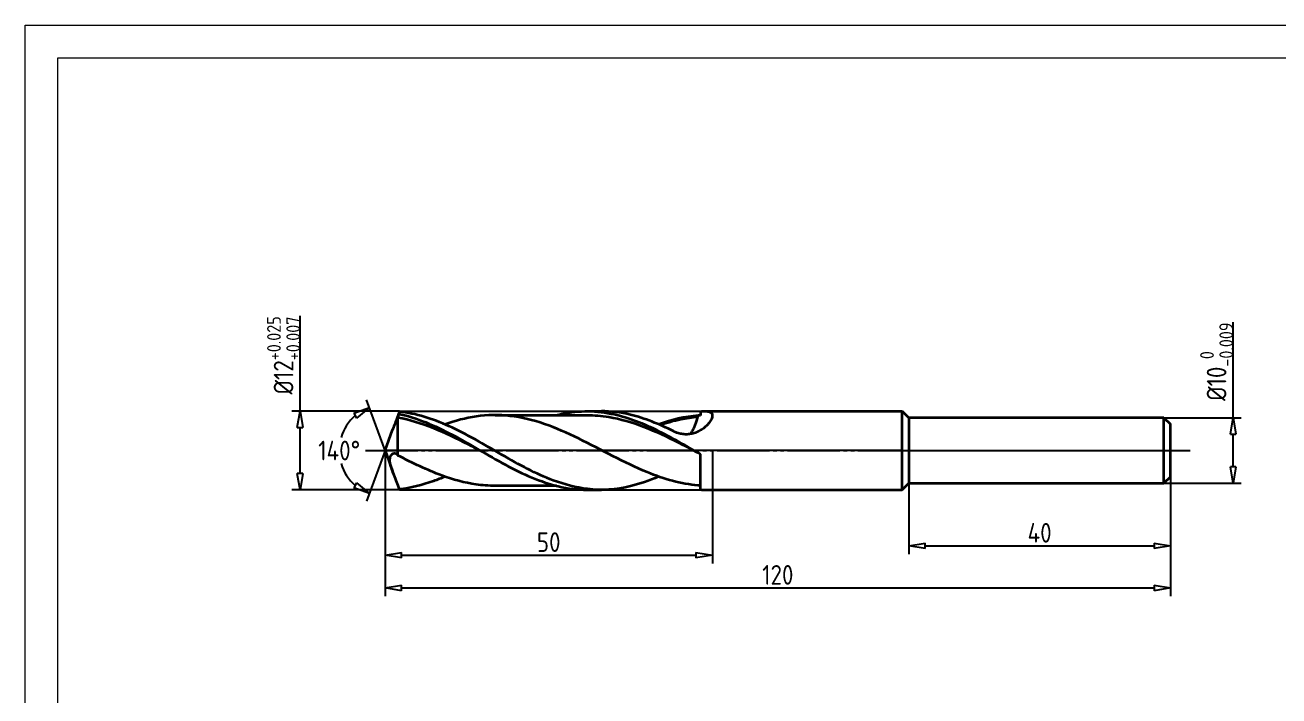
# Model space of a CAD drawing. Header units: millimetres. Extents: x 2671 to 2968, y 1295 to 1505.
# Drawn here: x 2676 to 2867.5, y 1397.9 to 1500.4 of the extents above; entities that cross this region are included whole.
import ezdxf
from ezdxf.enums import TextEntityAlignment as Align

# ---------------------------------------------------------------- set-up
doc = ezdxf.new("R2010")
doc.units = ezdxf.units.MM
doc.linetypes.add('JIS_09_08', pattern=[10.75, 8, -0.55, 0.55, -0.55, 0.55, -0.55])
for name, color, linetype in [('中心线', 2, 'JIS_09_08'), ('图框', 7, 'Continuous'), ('尺寸线', 3, 'Continuous'), ('标注', 3, 'Continuous')]:
    doc.layers.add(name, color=color, linetype=linetype)
doc.layers.add('轮廓', color=4, linetype='Continuous', lineweight=35)
doc.styles.add('工程字', font='gbenor.shx', dxfattribs={"bigfont": 'gbcbig.shx'})
doc.styles.add('样式 1', font='simsunb.ttf')
doc.dimstyles.new('ZQH', dxfattribs={"dimtxt": 3, "dimasz": 2.5, "dimexe": 1.25, "dimexo": 0, "dimgap": 0.5, "dimtad": 1, "dimdec": 3, "dimdsep": 46, "dimtxsty": '工程字', "dimblk": 'CLOSEDBLANK', "dimcen": -0.8, "dimclrd": 3, "dimclre": 3, "dimclrt": 3, "dimadec": 1, "dimazin": 2, "dimtfac": 1, "dimtdec": 3, "dimtofl": 0, "dimtmove": 0, "dimatfit": 3, "dimldrblk": 'CLOSEDBLANK', "dimfxl": 1, "dimtolj": 1, "dimtzin": 0, "dimarcsym": 0})
doc.dimstyles.new('ZQV', dxfattribs={"dimtxt": 3, "dimasz": 2.5, "dimexe": 1.25, "dimexo": 0, "dimgap": 0.5, "dimtad": 1, "dimtih": 1, "dimtoh": 1, "dimdec": 3, "dimdsep": 46, "dimtxsty": '工程字', "dimblk": 'CLOSEDBLANK', "dimcen": -0.8, "dimclrd": 3, "dimclre": 3, "dimclrt": 3, "dimadec": 1, "dimazin": 2, "dimtfac": 1, "dimtdec": 3, "dimtofl": 0, "dimtmove": 0, "dimatfit": 3, "dimldrblk": 'CLOSEDBLANK', "dimfxl": 1, "dimtolj": 1, "dimtzin": 0, "dimarcsym": 0})

# ---------------------------------------------------------------- blocks, each defined once
blk = doc.blocks.new('TYFrame')
at = {"layer": '图框', "lineweight": 9}
for p, q in [((5, 5), (5, 205)), ((5, 205), (292, 205)), ((10, 10), (10, 200)), ((10, 200), (287, 200))]:
    blk.add_line(p, q, dxfattribs=at)
at = {"layer": '图框', "style": '样式 1', "flags": 1}
for tag, height, p in [('被加工材料', 1.2, (258.35, 62.06)), ('工件类型', 1.2, (258.35, 58.88)), ('刀具材料', 1.2, (258.35, 55.95)), ('冷却', 1.2, (258.35, 52.93)), ('涂层', 1.2, (258.35, 49.72)), ('孔公差', 1.2, (258.35, 46.73)), ('通孔', 1.2, (258.35, 43.61)), ('设计', 1.73, (215.5, 38.5)), ('刀具名称', 1.73, (264.42, 38.5)), ('设计日期', 1.73, (215.5, 30)), ('刀具编号', 1.73, (264.42, 30)), ('客户名称', 1.73, (264.42, 23.5)), ('审核', 1.73, (215.5, 21.8)), ('客户编号', 1.73, (264.42, 20)), ('审核日期', 1.73, (215.5, 14)), ('图号', 1.73, (264.42, 14, 30))]:
    blk.add_attdef(tag, text='', height=height, dxfattribs=at).set_placement(p, align=Align.MIDDLE_CENTER)
blk = doc.blocks.new('_ClosedBlank')
at = {"color": 0, "linetype": 'ByBlock', "lineweight": -2}
for p, q in [((-1, 0.167), (0, 0)), ((-1, 0.167), (-1, -0.167)), ((0, 0), (-1, -0.167))]:
    blk.add_line(p, q, dxfattribs=at)
blk = doc.blocks.new('*D7')
at = {"layer": 'Defpoints', "color": 0, "transparency": 16777216}
for p in [(2849.97, 1440.35), (2849.97, 1430.35), (2860.53, 1430.35)]:
    blk.add_point(p, dxfattribs=at)
at = {"layer": '尺寸线', "color": 3, "lineweight": -2, "transparency": 16777216}
for p, q in [((2860.53, 1440.35), (2860.53, 1454.98)), ((2849.97, 1440.35), (2861.78, 1440.35)), ((2860.53, 1432.85), (2860.53, 1437.85)), ((2849.97, 1430.35), (2861.78, 1430.35))]:
    blk.add_line(p, q, dxfattribs=at)
at = {"layer": '尺寸线', "color": 3, "lineweight": -2, "transparency": 16777216, "xscale": 2.5, "yscale": 2.5, "zscale": 2.5}
for p, rotation in [((2860.53, 1440.35), 90), ((2860.53, 1430.35), 270)]:
    blk.add_blockref('_ClosedBlank', p, dxfattribs=dict(at, rotation=rotation))
at = {"layer": '尺寸线', "color": 3, "transparency": 16777216, "insert": (2858.01, 1448.92), "char_height": 3, "attachment_point": 5, "rotation": 90, "style": '工程字'}
blk.add_mtext('\\A1;%%C10{\\H0.7x;\\S 0^ -0.009;}', dxfattribs=at)
blk = doc.blocks.new('*D8')
at = {"layer": 'Defpoints', "color": 0, "transparency": 16777216}
for p in [(2850.97, 1431.35), (2810.97, 1430.35), (2850.97, 1420.78)]:
    blk.add_point(p, dxfattribs=at)
at = {"layer": '尺寸线', "color": 3, "lineweight": -2, "transparency": 16777216}
for p, q in [((2850.97, 1431.35), (2850.97, 1419.53)), ((2810.97, 1430.35), (2810.97, 1419.53)), ((2813.47, 1420.78), (2848.47, 1420.78))]:
    blk.add_line(p, q, dxfattribs=at)
at = {"layer": '尺寸线', "color": 3, "lineweight": -2, "transparency": 16777216, "xscale": 2.5, "yscale": 2.5, "zscale": 2.5, "rotation": 180}
blk.add_blockref('_ClosedBlank', (2810.97, 1420.78), dxfattribs=at)
at = {"layer": '尺寸线', "color": 3, "lineweight": -2, "transparency": 16777216, "xscale": 2.5, "yscale": 2.5, "zscale": 2.5}
blk.add_blockref('_ClosedBlank', (2850.97, 1420.78), dxfattribs=at)
at = {"layer": '尺寸线', "color": 3, "transparency": 16777216, "insert": (2830.97, 1422.78), "char_height": 3, "attachment_point": 5, "style": '工程字'}
blk.add_mtext('\\A1;40', dxfattribs=at)
blk = doc.blocks.new('*D9')
at = {"layer": 'Defpoints', "color": 0, "transparency": 16777216}
for p in [(2730.97, 1435.35), (2780.97, 1435.35), (2780.97, 1419.35)]:
    blk.add_point(p, dxfattribs=at)
at = {"layer": '标注', "color": 3, "lineweight": -2, "transparency": 16777216}
for p, q in [((2730.97, 1435.35), (2730.97, 1418.1)), ((2780.97, 1435.35), (2780.97, 1418.1)), ((2733.47, 1419.35), (2778.47, 1419.35))]:
    blk.add_line(p, q, dxfattribs=at)
at = {"layer": '标注', "color": 3, "lineweight": -2, "transparency": 16777216, "xscale": 2.5, "yscale": 2.5, "zscale": 2.5, "rotation": 180}
blk.add_blockref('_ClosedBlank', (2730.97, 1419.35), dxfattribs=at)
at = {"layer": '标注', "color": 3, "lineweight": -2, "transparency": 16777216, "xscale": 2.5, "yscale": 2.5, "zscale": 2.5}
blk.add_blockref('_ClosedBlank', (2780.97, 1419.35), dxfattribs=at)
at = {"layer": '标注', "color": 3, "transparency": 16777216, "insert": (2755.97, 1421.35), "char_height": 3, "attachment_point": 5, "style": '工程字'}
blk.add_mtext('\\A1;50', dxfattribs=at)
blk = doc.blocks.new('*D10')
at = {"layer": 'Defpoints', "color": 0, "transparency": 16777216}
for p in [(2730.97, 1435.35), (2850.97, 1435.35), (2850.97, 1414.35)]:
    blk.add_point(p, dxfattribs=at)
at = {"layer": '标注', "color": 3, "lineweight": -2, "transparency": 16777216}
for p, q in [((2730.97, 1435.35), (2730.97, 1413.1)), ((2850.97, 1435.35), (2850.97, 1413.1)), ((2733.47, 1414.35), (2848.47, 1414.35))]:
    blk.add_line(p, q, dxfattribs=at)
at = {"layer": '标注', "color": 3, "lineweight": -2, "transparency": 16777216, "xscale": 2.5, "yscale": 2.5, "zscale": 2.5, "rotation": 180}
blk.add_blockref('_ClosedBlank', (2730.97, 1414.35), dxfattribs=at)
at = {"layer": '标注', "color": 3, "lineweight": -2, "transparency": 16777216, "xscale": 2.5, "yscale": 2.5, "zscale": 2.5}
blk.add_blockref('_ClosedBlank', (2850.97, 1414.35), dxfattribs=at)
at = {"layer": '标注', "color": 3, "transparency": 16777216, "insert": (2790.97, 1416.35), "char_height": 3, "attachment_point": 5, "style": '工程字'}
blk.add_mtext('\\A1;120', dxfattribs=at)
blk = doc.blocks.new('*D11')
at = {"layer": 'Defpoints', "color": 0, "transparency": 16777216}
for p in [(2733.15, 1441.35), (2717.97, 1429.35), (2733.15, 1429.35)]:
    blk.add_point(p, dxfattribs=at)
at = {"layer": '标注', "color": 3, "lineweight": -2, "transparency": 16777216}
for p, q in [((2717.97, 1441.35), (2717.97, 1455.93)), ((2733.15, 1441.35), (2716.72, 1441.35)), ((2717.97, 1431.85), (2717.97, 1438.85)), ((2733.15, 1429.35), (2716.72, 1429.35))]:
    blk.add_line(p, q, dxfattribs=at)
at = {"layer": '标注', "color": 3, "lineweight": -2, "transparency": 16777216, "xscale": 2.5, "yscale": 2.5, "zscale": 2.5}
for p, rotation in [((2717.97, 1441.35), 90), ((2717.97, 1429.35), 270)]:
    blk.add_blockref('_ClosedBlank', p, dxfattribs=dict(at, rotation=rotation))
at = {"layer": '标注', "color": 3, "transparency": 16777216, "insert": (2715.46, 1449.89), "char_height": 3, "attachment_point": 5, "rotation": 90, "style": '工程字'}
blk.add_mtext('\\A1;%%C12{\\H0.7x;\\S+0.025^ +0.007;}', dxfattribs=at)
blk = doc.blocks.new('*D12')
at = {"layer": 'Defpoints', "color": 0, "transparency": 16777216}
for p in [(2724.53, 1438.13), (2730.97, 1435.35), (2730.97, 1435.35), (2730.98, 1435.38), (2730.98, 1435.33)]:
    blk.add_point(p, dxfattribs=at)
at = {"layer": '标注', "color": 3, "lineweight": -2, "transparency": 16777216}
for q in [(2728.14, 1443.11), (2728.14, 1427.6)]:
    blk.add_line((2730.97, 1435.35), q, dxfattribs=at)
for start, end in [(130.554, 163.4141), (196.5859, 229.446)]:
    blk.add_arc((2730.97, 1435.35), 7.01, start, end, dxfattribs=at)
at = {"layer": '标注', "color": 3, "lineweight": -2, "transparency": 16777216, "xscale": 2.5, "yscale": 2.5, "zscale": 2.5}
for p, rotation in [((2728.57, 1441.94), 30.27702422486522), ((2728.57, 1428.77), 329.7229757751347)]:
    blk.add_blockref('_ClosedBlank', p, dxfattribs=dict(at, rotation=rotation))
at = {"layer": '标注', "color": 3, "transparency": 16777216, "insert": (2723.96, 1435.35), "char_height": 3, "attachment_point": 5, "style": '工程字'}
blk.add_mtext('\\A1;140°', dxfattribs=at)

msp = doc.modelspace()

# ---------------------------------------------------------------- linework, layer by layer
at = {"color": 2}
msp.add_lwpolyline([(2730.9662, 1435.3545), (2733.15, 1441.3545), (2809.9662, 1441.3545), (2809.9662, 1435.3545)], close=True, dxfattribs=at)
at = {"color": 2, "extrusion": (0, -1.22465e-16, -1)}
msp.add_lwpolyline([(-2730.9662, 1435.3545), (-2733.15, 1429.3545), (-2809.9662, 1429.3545), (-2809.9662, 1435.3545)], close=True, dxfattribs=at)
at = {"layer": '中心线'}
for p, q in [((2727.9662, 1435.3545), (2853.9662, 1435.3545)), ((2808.9075, 1435.3545), (2852.7084, 1435.3545))]:
    msp.add_line(p, q, dxfattribs=at)
at = {"layer": '轮廓', "lineweight": 35}
for p, q in [((2733.15, 1440.923), (2733.15, 1441.2659)), ((2747.7855, 1440.7545), (2761.8327, 1440.7545)), ((2761.8327, 1441.3545), (2764.0093, 1441.3545)), ((2779.15, 1441.326), (2779.15, 1440.7163)), ((2779.837, 1441.3545), (2809.9662, 1441.3545)), ((2809.9662, 1429.3545), (2809.9662, 1441.3545)), ((2730.9662, 1435.3545), (2732.1069, 1438.4888)), ((2730.9662, 1435.3545), (2732.1069, 1432.2203)), ((2779.15, 1429.3831), (2779.15, 1434.7821)), ((2757.1455, 1429.9545), (2747.7855, 1429.9545)), ((2761.8327, 1429.3545), (2764.0093, 1429.3545)), ((2779.837, 1429.3545), (2809.9662, 1429.3545))]:
    msp.add_line(p, q, dxfattribs=at)
at = {"layer": '轮廓'}
for p, q in [((2809.9662, 1441.3545), (2810.9662, 1440.3545)), ((2810.9662, 1440.3545), (2810.9662, 1430.3545)), ((2849.9662, 1440.3545), (2810.9662, 1440.3545)), ((2849.9662, 1440.3545), (2850.9662, 1439.3545)), ((2849.9662, 1430.3545), (2849.9662, 1440.3545)), ((2850.9662, 1431.3545), (2850.9662, 1439.3545)), ((2850.9662, 1431.3545), (2849.9662, 1430.3545)), ((2809.9662, 1429.3545), (2810.9662, 1430.3545)), ((2810.9662, 1430.3545), (2849.9662, 1430.3545))]:
    msp.add_line(p, q, dxfattribs=at)
at = {"layer": '轮廓', "lineweight": 35}
for points, knots in [([(2733.15, 1441.2659), (2733.0169, 1440.8997), (2732.882, 1440.5371), (2732.5122, 1439.5587), (2732.2845, 1438.9772), (2732.1069, 1438.4888)], [2.96748586, 2.96748586, 2.96748586, 2.96748586, 4.13538315, 4.13538315, 6.22219255, 6.22219255, 6.22219255, 6.22219255]), ([(2732.9316, 1440.4073), (2733.0045, 1440.5814), (2733.0773, 1440.7533), (2733.15, 1440.9229), (2733.15, 1440.923), (2733.15, 1440.923)], [0, 0, 0, 0, 0.649627699, 0.649627699, 0.649683898, 0.649683898, 0.649683898, 0.649683898]), ([(2772.7628, 1431.3602), (2771.3316, 1430.7436), (2769.9076, 1430.2436), (2766.2516, 1429.3669), (2764.097, 1429.2206), (2760.1363, 1429.6841), (2758.4117, 1430.1363), (2754.0149, 1431.7856), (2751.4619, 1433.1844), (2746.0854, 1436.27), (2743.4547, 1437.8438), (2738.1711, 1440.235), (2735.7019, 1441.0135), (2733.15, 1441.2659)], [2.63802665, 2.63802665, 2.63802665, 2.63802665, 7.6515046, 7.6515046, 15.3030092, 15.3030092, 21.37199351, 21.37199351, 30.53400019, 30.53400019, 39.99647346, 39.99647346, 48.83670403, 48.83670403, 48.83670403, 48.83670403]), ([(2733.15, 1440.923), (2735.8815, 1440.3357), (2738.5121, 1439.1944), (2743.9752, 1436.3022), (2746.606, 1434.6648), (2752.0691, 1431.7223), (2754.6999, 1430.5328), (2758.9175, 1429.532), (2760.3738, 1429.3547), (2761.8327, 1429.3547)], [0.00033258, 0.00033258, 0.00033258, 0.00033258, 9.46247303, 9.46247303, 18.92494606, 18.92494606, 28.38741908, 28.38741908, 33.53538616, 33.53538616, 33.53538616, 33.53538616]), ([(2778.7937, 1430.0217), (2776.1683, 1430.2361), (2773.6327, 1430.9533), (2769.2553, 1432.745), (2767.5308, 1433.5924), (2764.0268, 1435.3896), (2762.3023, 1436.3107), (2758.7984, 1438.0256), (2757.0738, 1438.792), (2753.5699, 1439.9996), (2751.8453, 1440.4214), (2748.3414, 1440.8224), (2746.6168, 1440.7952), (2743.2725, 1440.3132), (2741.7027, 1439.9043), (2740.1144, 1439.349)], [0, 0, 0, 0, 8.87608021, 8.87608021, 14.79917273, 14.79917273, 20.72226525, 20.72226525, 26.64535777, 26.64535777, 32.56845029, 32.56845029, 38.49154281, 38.49154281, 43.87521546, 43.87521546, 43.87521546, 43.87521546]), ([(2757.1455, 1440.7546), (2757.2407, 1440.7785), (2757.336, 1440.8018), (2760.163, 1441.4726), (2762.7938, 1441.5284), (2767.8163, 1440.5196), (2770.0468, 1439.6621), (2774.6286, 1437.4208), (2776.8591, 1436.0987), (2779.15, 1434.7821)], [28.0567881, 28.0567881, 28.0567881, 28.0567881, 28.38741908, 28.38741908, 37.84989211, 37.84989211, 45.78577466, 45.78577466, 53.72165721, 53.72165721, 53.72165721, 53.72165721]), ([(2761.8327, 1440.7537), (2762.9351, 1440.7533), (2764.0374, 1440.6626), (2765.1398, 1440.4834), (2766.9291, 1440.1925), (2768.7185, 1439.6689), (2770.5078, 1438.9799), (2772.2972, 1438.2908), (2774.0865, 1437.4378), (2775.8758, 1436.5303), (2776.6362, 1436.1447), (2777.3966, 1435.7496), (2778.1569, 1435.3545)], [2.85621852, 2.85621852, 2.85621852, 2.85621852, 3.1744419, 3.1744419, 3.1744419, 3.69098036, 3.69098036, 3.69098036, 4.20751883, 4.20751883, 4.20751883, 4.42701485, 4.42701485, 4.42701485, 4.42701485]), ([(2775.0325, 1438.2841), (2772.8237, 1439.397), (2770.6692, 1440.2829), (2766.963, 1441.1716), (2765.4906, 1441.3545), (2764.0093, 1441.3545)], [0, 0, 0, 0, 7.6515046, 7.6515046, 12.83846316, 12.83846316, 12.83846316, 12.83846316]), ([(2779.15, 1441.326), (2779.3095, 1441.3366), (2779.4589, 1441.3451), (2779.7517, 1441.3554), (2779.9109, 1441.3568), (2780.1981, 1441.3419), (2780.3262, 1441.3254), (2780.5124, 1441.2819), (2780.5895, 1441.2558), (2780.7246, 1441.1876), (2780.7828, 1441.1453), (2780.8755, 1441.0444), (2780.9103, 1440.9857), (2780.9556, 1440.8552), (2780.9662, 1440.7833), (2780.9662, 1440.6328), (2780.9556, 1440.5483), (2780.9103, 1440.3642), (2780.8755, 1440.2648), (2780.7828, 1440.0573), (2780.7246, 1439.9492), (2780.5895, 1439.7325), (2780.5124, 1439.624), (2780.3262, 1439.3886), (2780.1981, 1439.245), (2779.9109, 1438.9664), (2779.7517, 1438.8316), (2779.4248, 1438.5875), (2779.2344, 1438.4635), (2778.8239, 1438.2401), (2778.6039, 1438.1408), (2778.1473, 1437.9793), (2777.9103, 1437.9171), (2777.435, 1437.8351), (2777.1966, 1437.8155), (2776.9662, 1437.8155), (2776.7357, 1437.8155), (2776.4973, 1437.8351), (2776.022, 1437.9171), (2775.785, 1437.9793), (2775.3757, 1438.1241), (2775.1998, 1438.1998), (2775.0325, 1438.2841)], [14.2560478, 14.2560478, 14.2560478, 14.2560478, 14.80962448, 14.80962448, 15.43876148, 15.43876148, 16.06789849, 16.06789849, 16.56769401, 16.56769401, 17.06748954, 17.06748954, 17.56728507, 17.56728507, 18.06708059, 18.06708059, 18.56687612, 18.56687612, 19.06667164, 19.06667164, 19.56646717, 19.56646717, 20.0662627, 20.0662627, 20.6953997, 20.6953997, 21.3245367, 21.3245367, 22.01576273, 22.01576273, 22.70698875, 22.70698875, 23.39821477, 23.39821477, 24.08944079, 24.08944079, 24.08944079, 24.78066681, 24.78066681, 25.47189283, 25.47189283, 26.01996766, 26.01996766, 26.01996766, 26.01996766]), ([(2779.15, 1440.7163), (2779.0788, 1440.7107), (2779.0061, 1440.7048), (2778.8921, 1440.6955), (2778.8517, 1440.6922), (2778.8052, 1440.6884), (2778.7994, 1440.6879), (2778.7937, 1440.6874)], [0, 0, 0, 0, 0.255488787, 0.255488787, 0.393665493, 0.393665493, 0.413182667, 0.413182667, 0.413182667, 0.413182667]), ([(2732.9316, 1434.5931), (2732.9316, 1435.0727), (2732.9316, 1435.5604), (2732.9316, 1436.7403), (2732.9316, 1437.4135), (2732.9316, 1438.5681), (2732.9316, 1439.0538), (2732.9316, 1439.8661), (2732.9316, 1440.1867), (2732.9316, 1440.4073)], [0.65022915, 0.65022915, 0.65022915, 0.65022915, 2.10948016, 2.10948016, 4.21896031, 4.21896031, 6.09468881, 6.09468881, 7.9704173, 7.9704173, 7.9704173, 7.9704173]), ([(2732.9316, 1440.4073), (2734.7209, 1440.0792), (2736.5103, 1439.522), (2738.2996, 1438.8071), (2740.089, 1438.0922), (2741.8783, 1437.2213), (2743.6677, 1436.3061), (2744.2813, 1435.9922), (2744.8949, 1435.6734), (2745.5085, 1435.3546)], [0.07521114, 0.07521114, 0.07521114, 0.07521114, 0.5917496, 0.5917496, 0.5917496, 1.10828806, 1.10828806, 1.10828806, 1.28542224, 1.28542224, 1.28542224, 1.28542224]), ([(2772.9472, 1439.2682), (2774.0188, 1439.6253), (2775.0903, 1439.9207), (2776.1619, 1440.1382), (2777.0263, 1440.3137), (2777.8906, 1440.4392), (2778.755, 1440.511)], [4.098433547, 4.098433547, 4.098433547, 4.098433547, 4.407764425, 4.407764425, 4.407764425, 4.657287344, 4.657287344, 4.657287344, 4.657287344]), ([(2777.6367, 1437.8701), (2777.6945, 1437.952), (2777.89, 1438.2475), (2778.329, 1439.066), (2778.6212, 1439.9289), (2778.755, 1440.511)], [5.517940707, 5.517940707, 5.517940707, 5.517940707, 5.609986881, 5.834386357, 6.283185307, 6.283185307, 6.283185307, 6.283185307]), ([(2733.15, 1429.4432), (2733.0169, 1429.8094), (2732.882, 1430.172), (2732.6137, 1430.8816), (2732.4788, 1431.2326), (2732.1069, 1432.2095), (2731.8767, 1432.8176), (2731.7135, 1433.544), (2731.6852, 1433.7723), (2731.7134, 1434.2896), (2731.8055, 1434.5006), (2732.016, 1434.8197), (2732.1696, 1434.9338), (2732.5028, 1434.9667), (2732.6713, 1434.8847), (2732.846, 1434.697), (2732.8575, 1434.684), (2732.8691, 1434.6706)], [2.96748586, 2.96748586, 2.96748586, 2.96748586, 4.13538315, 4.13538315, 5.32812826, 5.32812826, 7.60295753, 7.60295753, 8.70886439, 8.70886439, 10.31264727, 10.31264727, 12.32685956, 12.32685956, 14.3375351, 14.3375351, 14.4808065, 14.4808065, 14.4808065, 14.4808065]), ([(2747.7855, 1429.9546), (2746.8142, 1429.9546), (2745.8438, 1430.0253), (2743.1129, 1430.4189), (2741.3884, 1430.8885), (2737.3818, 1432.3588), (2735.1853, 1433.4338), (2732.9316, 1434.5931)], [35.18198195, 35.18198195, 35.18198195, 35.18198195, 38.49154281, 38.49154281, 44.41463533, 44.41463533, 52.03693835, 52.03693835, 52.03693835, 52.03693835]), ([(2740.1144, 1431.3601), (2739.5344, 1431.1102), (2738.9533, 1430.8786), (2736.6204, 1430.0375), (2734.8988, 1429.6162), (2733.15, 1429.4432)], [40.63783857, 40.63783857, 40.63783857, 40.63783857, 42.6611737, 42.6611737, 48.7193629, 48.7193629, 48.7193629, 48.7193629]), ([(2779.15, 1429.9928), (2779.0788, 1429.9984), (2779.0061, 1430.0043), (2778.8873, 1430.014), (2778.842, 1430.0177), (2778.7954, 1430.0215), (2778.7945, 1430.0216), (2778.7937, 1430.0217)], [0, 0, 0, 0, 0.255488778, 0.255488778, 0.410245548, 0.410245548, 0.413183802, 0.413183802, 0.413183802, 0.413183802]), ([(2779.15, 1429.3831), (2779.3095, 1429.3725), (2779.4589, 1429.364), (2779.6762, 1429.3563), (2779.7574, 1429.3546), (2779.8369, 1429.3546)], [14.256047799, 14.256047799, 14.256047799, 14.256047799, 14.80962448, 14.80962448, 15.133818769, 15.133818769, 15.133818769, 15.133818769])]:
    msp.add_open_spline(points, degree=3, knots=knots, dxfattribs=at)
for points in [[(2778.7937, 1440.6874), (2776.7573, 1440.5211), (2774.775, 1440.0523), (2772.7629, 1439.3489)], [(2778.7551, 1440.5109), (2778.7686, 1440.5697), (2778.7814, 1440.6286), (2778.7937, 1440.6874)], [(2732.8691, 1434.6706), (2732.8901, 1434.6463), (2732.9109, 1434.6204), (2732.9316, 1434.5931)]]:
    msp.add_open_spline(points, degree=3, dxfattribs=at)

# ---------------------------------------------------------------- block references
at = {"color": 0}
msp.add_blockref('TYFrame', (2670.9662, 1295.3545), dxfattribs=at)

# ---------------------------------------------------------------- dimensions: what is measured, and where the dimension line sits
at = {"layer": '尺寸线'}
dim = msp.add_linear_dim(base=(2860.5251, 1430.3545), p1=(2849.9662, 1440.3545), p2=(2849.9662, 1430.3545), angle=90, text='%%C<>{\\H0.7x;\\S 0^ -0.009;}', dimstyle='ZQH', dxfattribs=at)
dim.commit()
dim.dimension.update_dxf_attribs({"geometry": '*D7', "text_midpoint": (2860.5251, 1448.9172), "dimtype": 128})
dim = msp.add_linear_dim(base=(2850.9662, 1420.7845), p1=(2810.9662, 1430.3545), p2=(2850.9662, 1431.3545), dimstyle='ZQH', dxfattribs=at)
dim.commit()
dim.dimension.update_dxf_attribs({"geometry": '*D8', "text_midpoint": (2830.9662, 1420.7845), "dimtype": 128})
at = {"layer": '标注'}
dim = msp.add_linear_dim(base=(2717.9662, 1429.3545), p1=(2733.15, 1441.3545), p2=(2733.15, 1429.3545), angle=89.999998, text='%%C<>{\\H0.7x;\\S+0.025^ +0.007;}', dimstyle='ZQH', dxfattribs=at)
dim.commit()
dim.dimension.update_dxf_attribs({"geometry": '*D11', "text_midpoint": (2717.9662, 1449.8908), "dimtype": 128})
dim = msp.add_angular_dim_2l(base=(2724.5327, 1438.1297), line1=((2730.9662, 1435.3545), (2730.9762, 1435.3271)), line2=((2730.9662, 1435.3545), (2730.9762, 1435.382)), dimstyle='ZQV', dxfattribs=at)
dim.commit()
dim.dimension.update_dxf_attribs({"geometry": '*D12', "text_midpoint": (2723.9597, 1435.3545)})
for base, p2, picture, middle in [((2780.9662, 1419.3545), (2780.9662, 1435.3545), '*D9', (2755.9662, 1421.3545)), ((2850.9662, 1414.3545), (2850.9662, 1435.3545), '*D10', (2790.9662, 1416.3545))]:
    dim = msp.add_linear_dim(base=base, p1=(2730.9662, 1435.3545), p2=p2, dimstyle='ZQH', dxfattribs=at)
    dim.commit()
    dim.dimension.update_dxf_attribs({"geometry": picture, "text_midpoint": middle})

doc.saveas('drawing.dxf')
